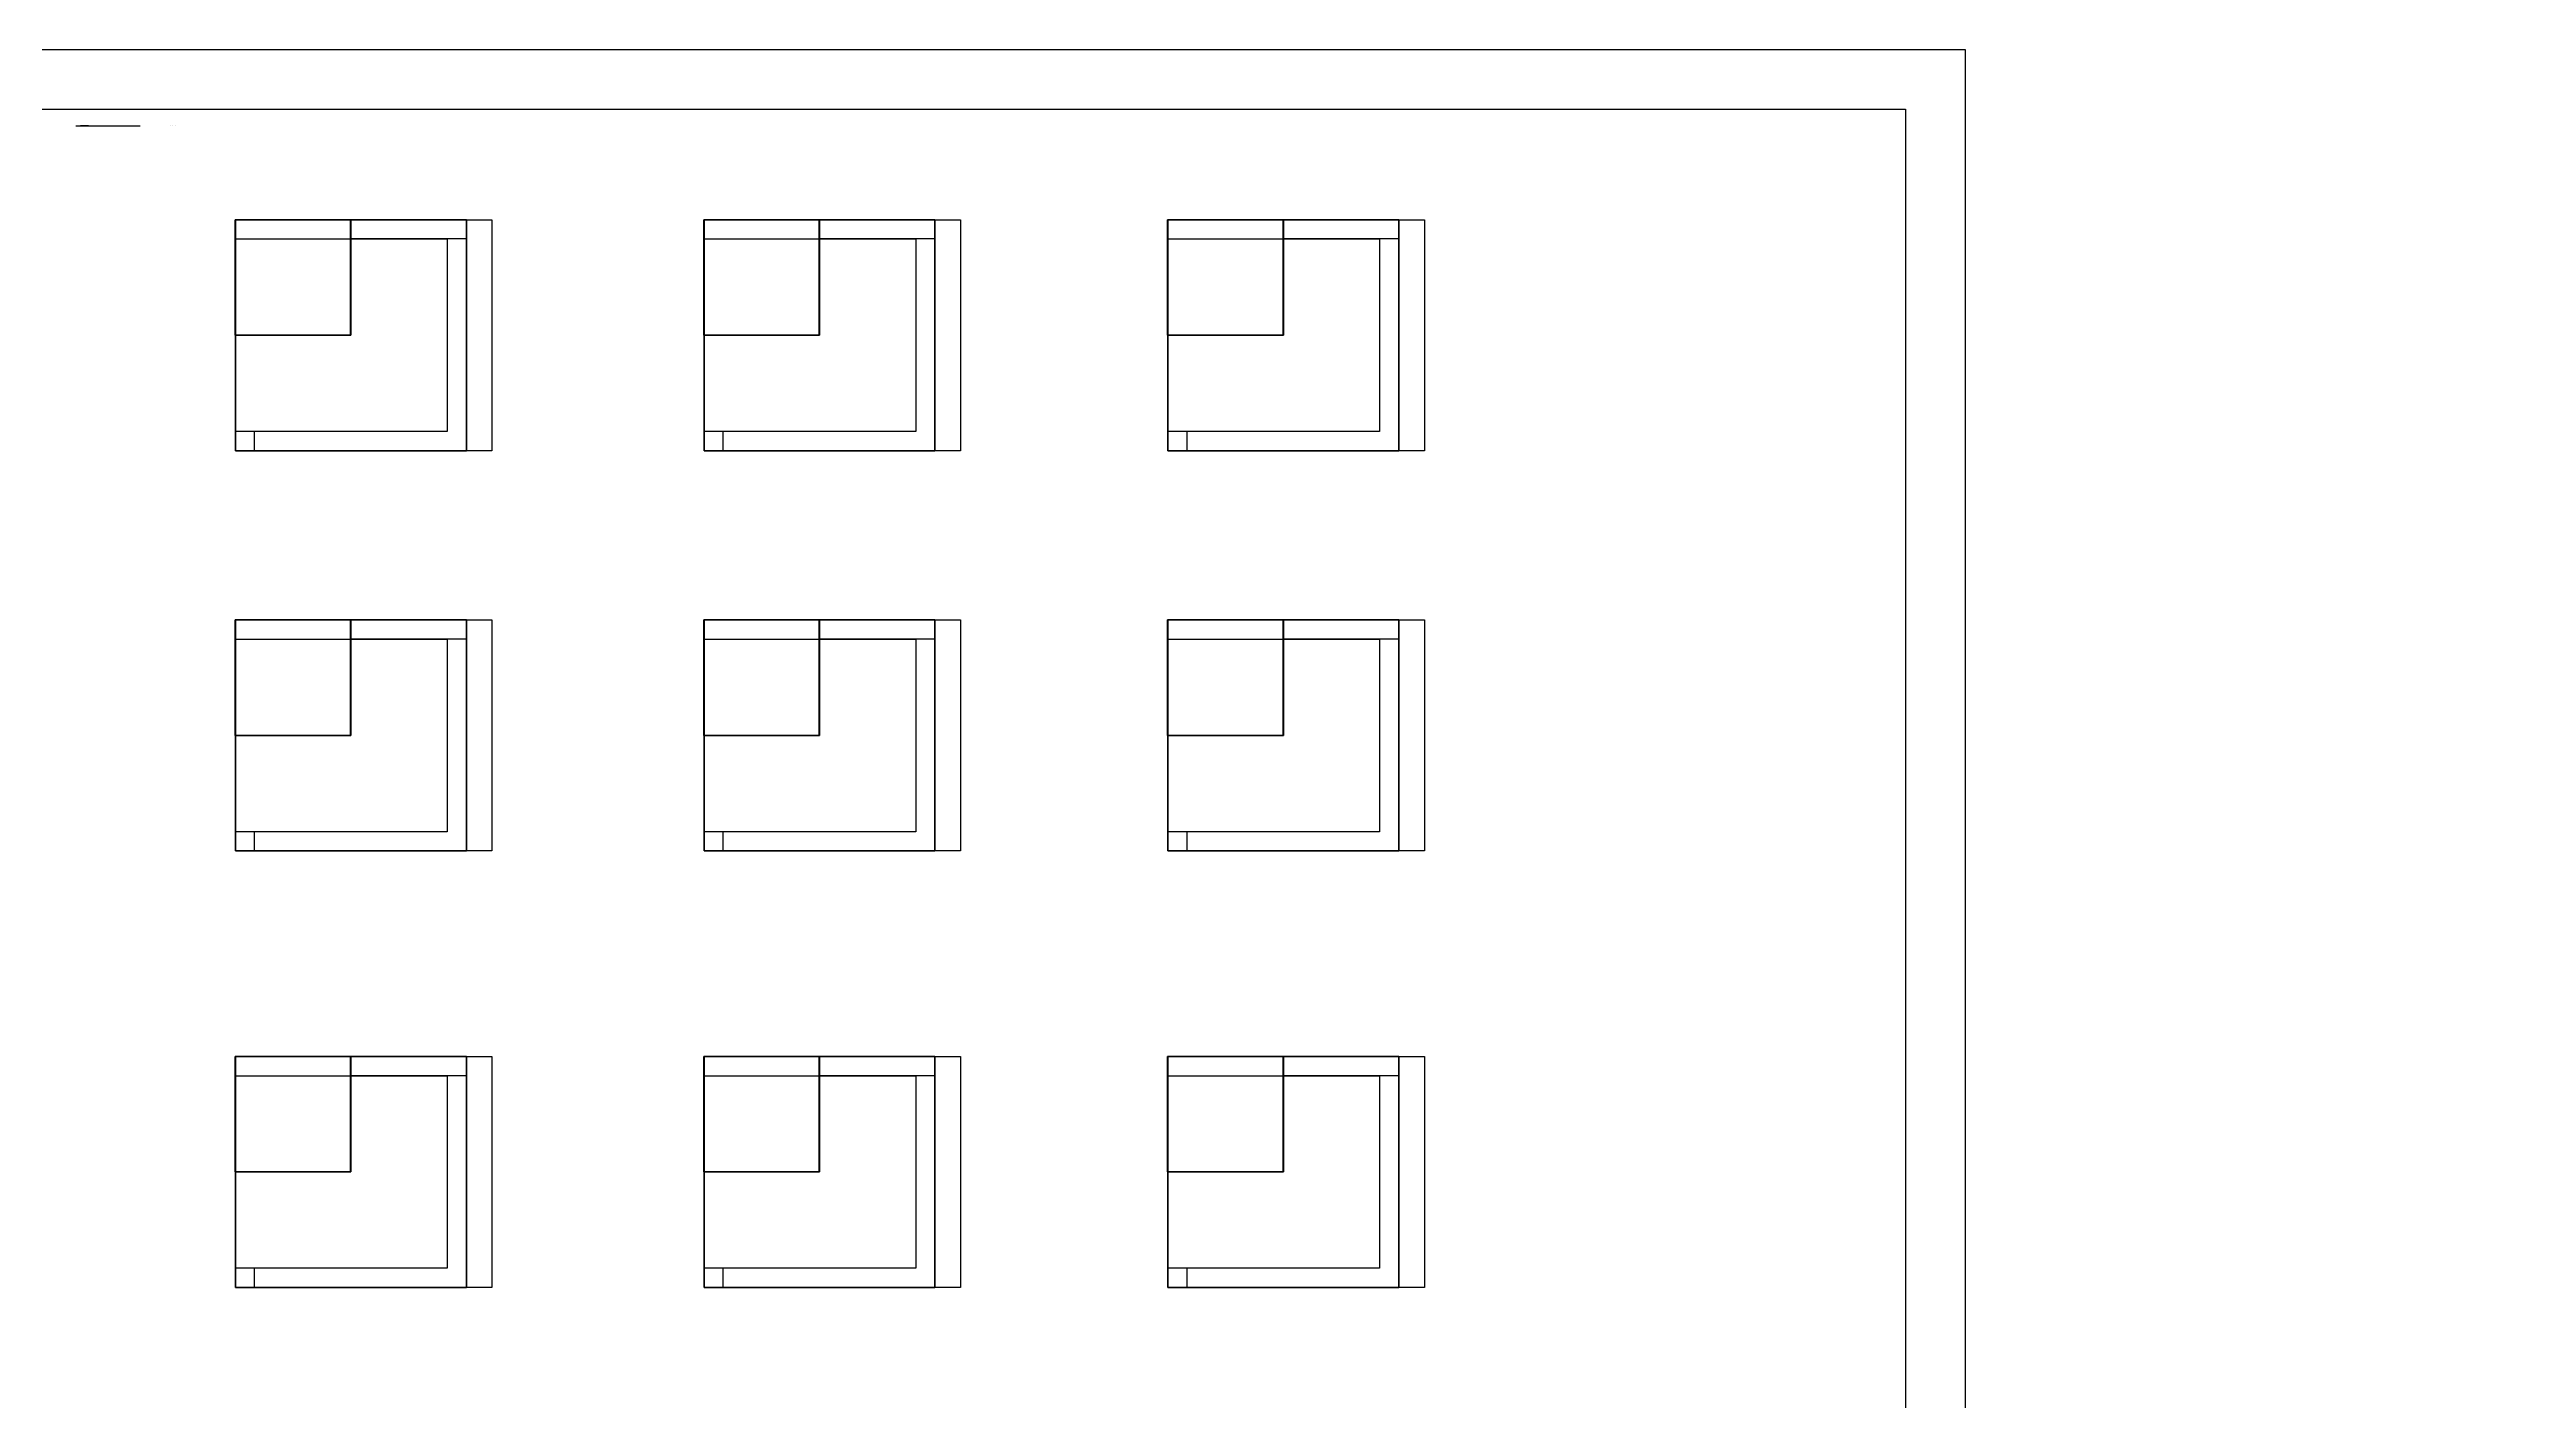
# Model space of a CAD drawing. Header units: inches. Extents: x 54 to 8297, y -4404 to 133.
# Drawn here: x 4136 to 8297, y -2135 to 133 of the extents above; entities that cross this region are included whole.
import ezdxf

# ---------------------------------------------------------------- set-up
doc = ezdxf.new("R2010")
doc.units = ezdxf.units.IN
doc.header["$MEASUREMENT"] = 0
doc.styles.get("Standard").update_dxf_attribs({"font": 'arial.ttf'})

msp = doc.modelspace()

# ---------------------------------------------------------------- linework, layer by layer
at = {"color": 18, "true_color": 0x000000, "extrusion": (0, -1, 0)}
for p, q in [((4180.4, 5.3, 1599.3), (4185.6, 5.3, 1584)), ((4185.6, 5.3, 1584), (4190.7, 5.3, 1599.7)), ((4195.1, 5.3, 1894.9), (4188.7, 5.3, 1882.3)), ((4189.4, 5.3, 1894.9), (4195.4, 5.3, 1882.7)), ((4194.6, 5.3, 1599.3), (4194.6, 5.3, 1583.8)), ((4197.1, 5.3, 1738.6), (4195.9, 5.3, 1739.1)), ((4195.9, 5.3, 1739.1), (4225, 5.3, 1808.9)), ((4197.1, 5.3, 1738.6), (4196.6, 5.3, 1737.9)), ((4196.6, 5.3, 1737.9), (4287.4, 5.3, 1653.1)), ((4197.1, 5.3, 1738.6), (4225.8, 5.3, 1808.5)), ((4197.1, 5.3, 1738.6), (4288.7, 5.3, 1654.8)), ((4197.7, 5.3, 1894.9), (4197.7, 5.3, 1883.1)), ((4200.3, 5.3, 1894.9), (4200.3, 5.3, 1883.5)), ((4225, 5.3, 1808.9), (4225.5, 5.3, 1808.6)), ((4225.5, 5.3, 1808.6), (4225.8, 5.3, 1808.5)), ((4287.4, 5.3, 1653.1), (4288.7, 5.3, 1654.8)), ((4339.5, 5.3, 1745.4), (4339.5, 5.3, 1730.9)), ((4342.8, 5.3, 1744.8), (4342.8, 5.3, 1730.9)), ((4347.5, 5.3, 1745.4), (4347.5, 5.3, 1731.3))]:
    msp.add_line(p, q, dxfattribs=at)
for p, q in [((4642.2, -152.3, 506.5), (4448.3, -152.3, 506.5)), ((4448.3, -152.3, 506.5), (4448.6, -152.3, 474.2)), ((4448.3, -152.3, 506.5), (4448.3, -346.3, 506.5)), ((4448.3, -152.3, 474.2), (4480.6, -152.3, 474.2)), ((4836.5, -152.3), (4448.6, -152.3)), ((4448.6, -152.3), (4448.6, -152.3, 344.8)), ((4448.6, -152.3, 344.8), (4836.5, -152.3, 344.8)), ((4448.6, -540.3, 344.8), (4448.6, -152.3, 344.8)), ((4448.6, -152.3, 344.8), (4448.6, -540.3, 344.8)), ((4448.6, -540.3, 312.5), (4448.6, -152.3, 312.5)), ((4448.6, -152.3, 312.5), (4448.6, -152.3, 344.8)), ((4448.6, -152.3, 312.5), (4836.5, -152.3, 312.5)), ((4448.6, -152.3), (4448.6, -184.7)), ((4448.6, -152.3, 474.2), (4836.5, -152.3, 474.2)), ((4448.6, -152.3, 474.2), (4448.6, -346.3, 474.2)), ((4480.6, -152.3, 474.2), (4480.6, -152.3, 344.8)), ((4642.2, -152.3, 506.5), (4642.2, -346.3, 506.5)), ((4642.2, -152.3, 506.5), (4642.2, -152.3, 474.2)), ((4642.2, -152.3, 506.5), (4836.5, -152.3, 506.5)), ((4642.5, -346.3, 474.2), (4642.5, -152.3, 474.2)), ((4836.5, -152.3, 344.8), (4836.5, -152.3, 646.6)), ((4836.5, -152.3), (4836.5, -540.3)), ((4836.5, -152.3, 646.6), (4879.6, -152.3, 646.6)), ((4836.5, -152.3, 312.5), (4836.5, -152.3, 344.8)), ((4836.5, -152.3, 312.5), (4879.6, -152.3, 312.5)), ((4836.5, -152.3, 646.6), (4836.5, -540.3, 646.6)), ((4836.5, -152.3, 506.5), (4836.5, -184.7, 506.5)), ((4836.5, -184.7, 474.2), (4836.5, -152.3, 474.2)), ((4879.6, -152.3, 646.6), (4879.6, -540.3, 646.6)), ((4879.6, -152.3, 312.5), (4879.6, -152.3, 646.6)), ((5429.3, -152.3, 506.5), (5235.4, -152.3, 506.5)), ((5235.4, -152.3, 506.5), (5235.7, -152.3, 474.2)), ((5235.4, -152.3, 506.5), (5235.4, -346.3, 506.5)), ((5235.4, -152.3, 474.2), (5267.7, -152.3, 474.2)), ((5623.6, -152.3), (5235.7, -152.3)), ((5235.7, -152.3), (5235.7, -152.3, 344.8)), ((5235.7, -152.3, 344.8), (5623.6, -152.3, 344.8)), ((5235.7, -540.3, 344.8), (5235.7, -152.3, 344.8)), ((5235.7, -152.3, 344.8), (5235.7, -540.3, 344.8)), ((5235.7, -540.3, 312.5), (5235.7, -152.3, 312.5)), ((5235.7, -152.3, 312.5), (5235.7, -152.3, 344.8)), ((5235.7, -152.3, 312.5), (5623.6, -152.3, 312.5)), ((5235.7, -152.3), (5235.7, -184.7)), ((5235.7, -152.3, 474.2), (5623.6, -152.3, 474.2)), ((5235.7, -152.3, 474.2), (5235.7, -346.3, 474.2)), ((5267.7, -152.3, 474.2), (5267.7, -152.3, 344.8)), ((5429.3, -152.3, 506.5), (5429.3, -346.3, 506.5)), ((5429.3, -152.3, 506.5), (5429.3, -152.3, 474.2)), ((5429.3, -152.3, 506.5), (5623.6, -152.3, 506.5)), ((5429.6, -346.3, 474.2), (5429.6, -152.3, 474.2)), ((5623.6, -152.3, 344.8), (5623.6, -152.3, 646.6)), ((5623.6, -152.3), (5623.6, -540.3)), ((5623.6, -152.3, 646.6), (5666.7, -152.3, 646.6)), ((5623.6, -152.3, 312.5), (5623.6, -152.3, 344.8)), ((5623.6, -152.3, 312.5), (5666.7, -152.3, 312.5)), ((5623.6, -152.3, 646.6), (5623.6, -540.3, 646.6)), ((5623.6, -152.3, 506.5), (5623.6, -184.7, 506.5)), ((5623.6, -184.7, 474.2), (5623.6, -152.3, 474.2)), ((5666.7, -152.3, 646.6), (5666.7, -540.3, 646.6)), ((5666.7, -152.3, 312.5), (5666.7, -152.3, 646.6)), ((6208.4, -152.3, 506.5), (6014.4, -152.3, 506.5)), ((6014.4, -152.3, 506.5), (6014.7, -152.3, 474.2)), ((6014.4, -152.3, 506.5), (6014.4, -346.3, 506.5)), ((6014.4, -152.3, 474.2), (6046.7, -152.3, 474.2)), ((6402.6, -152.3), (6014.7, -152.3)), ((6014.7, -152.3), (6014.7, -152.3, 344.8)), ((6014.7, -152.3, 344.8), (6402.6, -152.3, 344.8)), ((6014.7, -540.3, 344.8), (6014.7, -152.3, 344.8)), ((6014.7, -152.3, 344.8), (6014.7, -540.3, 344.8)), ((6014.7, -540.3, 312.5), (6014.7, -152.3, 312.5)), ((6014.7, -152.3, 312.5), (6014.7, -152.3, 344.8)), ((6014.7, -152.3, 312.5), (6402.6, -152.3, 312.5)), ((6014.7, -152.3), (6014.7, -184.7)), ((6014.7, -152.3, 474.2), (6402.6, -152.3, 474.2)), ((6014.7, -152.3, 474.2), (6014.7, -346.3, 474.2)), ((6046.7, -152.3, 474.2), (6046.7, -152.3, 344.8)), ((6208.4, -152.3, 506.5), (6208.4, -346.3, 506.5)), ((6208.4, -152.3, 506.5), (6208.4, -152.3, 474.2)), ((6208.4, -152.3, 506.5), (6402.6, -152.3, 506.5)), ((6208.7, -346.3, 474.2), (6208.7, -152.3, 474.2)), ((6402.6, -152.3, 344.8), (6402.6, -152.3, 646.6)), ((6402.6, -152.3), (6402.6, -540.3)), ((6402.6, -152.3, 646.6), (6445.8, -152.3, 646.6)), ((6402.6, -152.3, 312.5), (6402.6, -152.3, 344.8)), ((6402.6, -152.3, 312.5), (6445.8, -152.3, 312.5)), ((6402.6, -152.3, 646.6), (6402.6, -540.3, 646.6)), ((6402.6, -152.3, 506.5), (6402.6, -184.7, 506.5)), ((6402.6, -184.7, 474.2), (6402.6, -152.3, 474.2)), ((6445.8, -152.3, 646.6), (6445.8, -540.3, 646.6)), ((6445.8, -152.3, 312.5), (6445.8, -152.3, 646.6)), ((4448.6, -184.7), (4804.2, -184.7)), ((4448.6, -184.7), (4448.6, -184.7, 312.5)), ((4836.5, -184.7, 506.5), (4642.2, -184.7, 506.5)), ((4642.2, -184.7, 506.5), (4642.5, -184.7, 474.2)), ((4804.2, -184.7), (4804.2, -507.9)), ((5235.7, -184.7), (5591.3, -184.7)), ((5235.7, -184.7), (5235.7, -184.7, 312.5)), ((5623.6, -184.7, 506.5), (5429.3, -184.7, 506.5)), ((5429.3, -184.7, 506.5), (5429.6, -184.7, 474.2)), ((5591.3, -184.7), (5591.3, -507.9)), ((6014.7, -184.7), (6370.3, -184.7)), ((6014.7, -184.7), (6014.7, -184.7, 312.5)), ((6402.6, -184.7, 506.5), (6208.4, -184.7, 506.5)), ((6208.4, -184.7, 506.5), (6208.7, -184.7, 474.2)), ((6370.3, -184.7), (6370.3, -507.9)), ((4642.2, -346.3, 506.5), (4448.3, -346.3, 506.5)), ((4448.3, -346.3, 506.5), (4448.6, -346.3, 474.2)), ((4448.6, -346.3, 474.2), (4642.5, -346.3, 474.2)), ((5429.3, -346.3, 506.5), (5235.4, -346.3, 506.5)), ((5235.4, -346.3, 506.5), (5235.7, -346.3, 474.2)), ((5235.7, -346.3, 474.2), (5429.6, -346.3, 474.2)), ((6208.4, -346.3, 506.5), (6014.4, -346.3, 506.5)), ((6014.4, -346.3, 506.5), (6014.7, -346.3, 474.2)), ((6014.7, -346.3, 474.2), (6208.7, -346.3, 474.2)), ((4804.2, -507.9), (4448.6, -507.9)), ((4448.6, -507.9), (4448.6, -540.3)), ((4448.6, -507.9), (4448.6, -507.9, 312.5)), ((4836.5, -540.3), (4448.6, -540.3)), ((4448.6, -540.3, 344.8), (4836.5, -540.3, 344.8)), ((4448.6, -540.3, 344.8), (4448.6, -540.3, 312.5)), ((4836.5, -540.3, 344.8), (4836.5, -540.3, 646.6)), ((4879.6, -540.3, 646.6), (4836.5, -540.3, 646.6)), ((5591.3, -507.9), (5235.7, -507.9)), ((5235.7, -507.9), (5235.7, -540.3)), ((5235.7, -507.9), (5235.7, -507.9, 312.5)), ((5623.6, -540.3), (5235.7, -540.3)), ((5235.7, -540.3, 344.8), (5623.6, -540.3, 344.8)), ((5235.7, -540.3, 344.8), (5235.7, -540.3, 312.5)), ((5623.6, -540.3, 344.8), (5623.6, -540.3, 646.6)), ((5666.7, -540.3, 646.6), (5623.6, -540.3, 646.6)), ((6370.3, -507.9), (6014.7, -507.9)), ((6014.7, -507.9), (6014.7, -540.3)), ((6014.7, -507.9), (6014.7, -507.9, 312.5)), ((6402.6, -540.3), (6014.7, -540.3)), ((6014.7, -540.3, 344.8), (6402.6, -540.3, 344.8)), ((6014.7, -540.3, 344.8), (6014.7, -540.3, 312.5)), ((6402.6, -540.3, 344.8), (6402.6, -540.3, 646.6)), ((6445.8, -540.3, 646.6), (6402.6, -540.3, 646.6)), ((4642.2, -824.5, 506.5), (4448.3, -824.5, 506.5)), ((4448.3, -824.5, 506.5), (4448.6, -824.5, 474.2)), ((4448.3, -824.5, 506.5), (4448.3, -1018.4, 506.5)), ((4448.3, -824.5, 474.2), (4480.6, -824.5, 474.2)), ((4836.5, -824.5), (4448.6, -824.5)), ((4448.6, -824.5), (4448.6, -824.5, 344.8)), ((4448.6, -824.5, 344.8), (4836.5, -824.5, 344.8)), ((4448.6, -1212.4, 344.8), (4448.6, -824.5, 344.8)), ((4448.6, -824.5, 344.8), (4448.6, -1212.4, 344.8)), ((4448.6, -1212.4, 312.5), (4448.6, -824.5, 312.5)), ((4448.6, -824.5, 312.5), (4448.6, -824.5, 344.8)), ((4448.6, -824.5, 312.5), (4836.5, -824.5, 312.5)), ((4448.6, -824.5), (4448.6, -856.8)), ((4448.6, -824.5, 474.2), (4836.5, -824.5, 474.2)), ((4448.6, -824.5, 474.2), (4448.6, -1018.4, 474.2)), ((4480.6, -824.5, 474.2), (4480.6, -824.5, 344.8)), ((4642.2, -824.5, 506.5), (4642.2, -1018.4, 506.5)), ((4642.2, -824.5, 506.5), (4642.2, -824.5, 474.2)), ((4642.2, -824.5, 506.5), (4836.5, -824.5, 506.5)), ((4642.5, -1018.4, 474.2), (4642.5, -824.5, 474.2)), ((4836.5, -824.5, 344.8), (4836.5, -824.5, 646.6)), ((4836.5, -824.5), (4836.5, -1212.4)), ((4836.5, -824.5, 646.6), (4879.6, -824.5, 646.6)), ((4836.5, -824.5, 312.5), (4836.5, -824.5, 344.8)), ((4836.5, -824.5, 312.5), (4879.6, -824.5, 312.5)), ((4836.5, -824.5, 646.6), (4836.5, -1212.4, 646.6)), ((4836.5, -824.5, 506.5), (4836.5, -856.8, 506.5)), ((4836.5, -856.8, 474.2), (4836.5, -824.5, 474.2)), ((4879.6, -824.5, 646.6), (4879.6, -1212.4, 646.6)), ((4879.6, -824.5, 312.5), (4879.6, -824.5, 646.6)), ((5429.3, -824.5, 506.5), (5235.4, -824.5, 506.5)), ((5235.4, -824.5, 506.5), (5235.7, -824.5, 474.2)), ((5235.4, -824.5, 506.5), (5235.4, -1018.4, 506.5)), ((5235.4, -824.5, 474.2), (5267.7, -824.5, 474.2)), ((5623.6, -824.5), (5235.7, -824.5)), ((5235.7, -824.5), (5235.7, -824.5, 344.8)), ((5235.7, -824.5, 344.8), (5623.6, -824.5, 344.8)), ((5235.7, -1212.4, 344.8), (5235.7, -824.5, 344.8)), ((5235.7, -824.5, 344.8), (5235.7, -1212.4, 344.8)), ((5235.7, -1212.4, 312.5), (5235.7, -824.5, 312.5)), ((5235.7, -824.5, 312.5), (5235.7, -824.5, 344.8)), ((5235.7, -824.5, 312.5), (5623.6, -824.5, 312.5)), ((5235.7, -824.5), (5235.7, -856.8)), ((5235.7, -824.5, 474.2), (5623.6, -824.5, 474.2)), ((5235.7, -824.5, 474.2), (5235.7, -1018.4, 474.2)), ((5267.7, -824.5, 474.2), (5267.7, -824.5, 344.8)), ((5429.3, -824.5, 506.5), (5429.3, -1018.4, 506.5)), ((5429.3, -824.5, 506.5), (5429.3, -824.5, 474.2)), ((5429.3, -824.5, 506.5), (5623.6, -824.5, 506.5)), ((5429.6, -1018.4, 474.2), (5429.6, -824.5, 474.2)), ((5623.6, -824.5, 344.8), (5623.6, -824.5, 646.6)), ((5623.6, -824.5), (5623.6, -1212.4)), ((5623.6, -824.5, 646.6), (5666.7, -824.5, 646.6)), ((5623.6, -824.5, 312.5), (5623.6, -824.5, 344.8)), ((5623.6, -824.5, 312.5), (5666.7, -824.5, 312.5)), ((5623.6, -824.5, 646.6), (5623.6, -1212.4, 646.6)), ((5623.6, -824.5, 506.5), (5623.6, -856.8, 506.5)), ((5623.6, -856.8, 474.2), (5623.6, -824.5, 474.2)), ((5666.7, -824.5, 646.6), (5666.7, -1212.4, 646.6)), ((5666.7, -824.5, 312.5), (5666.7, -824.5, 646.6)), ((6208.4, -824.5, 506.5), (6014.4, -824.5, 506.5)), ((6014.4, -824.5, 506.5), (6014.7, -824.5, 474.2)), ((6014.4, -824.5, 506.5), (6014.4, -1018.4, 506.5)), ((6014.4, -824.5, 474.2), (6046.7, -824.5, 474.2)), ((6402.6, -824.5), (6014.7, -824.5)), ((6014.7, -824.5), (6014.7, -824.5, 344.8)), ((6014.7, -824.5, 344.8), (6402.6, -824.5, 344.8)), ((6014.7, -1212.4, 344.8), (6014.7, -824.5, 344.8)), ((6014.7, -824.5, 344.8), (6014.7, -1212.4, 344.8)), ((6014.7, -1212.4, 312.5), (6014.7, -824.5, 312.5)), ((6014.7, -824.5, 312.5), (6014.7, -824.5, 344.8)), ((6014.7, -824.5, 312.5), (6402.6, -824.5, 312.5)), ((6014.7, -824.5), (6014.7, -856.8)), ((6014.7, -824.5, 474.2), (6402.6, -824.5, 474.2)), ((6014.7, -824.5, 474.2), (6014.7, -1018.4, 474.2)), ((6046.7, -824.5, 474.2), (6046.7, -824.5, 344.8)), ((6208.4, -824.5, 506.5), (6208.4, -1018.4, 506.5)), ((6208.4, -824.5, 506.5), (6208.4, -824.5, 474.2)), ((6208.4, -824.5, 506.5), (6402.6, -824.5, 506.5)), ((6208.7, -1018.4, 474.2), (6208.7, -824.5, 474.2)), ((6402.6, -824.5, 344.8), (6402.6, -824.5, 646.6)), ((6402.6, -824.5), (6402.6, -1212.4)), ((6402.6, -824.5, 646.6), (6445.8, -824.5, 646.6)), ((6402.6, -824.5, 312.5), (6402.6, -824.5, 344.8)), ((6402.6, -824.5, 312.5), (6445.8, -824.5, 312.5)), ((6402.6, -824.5, 646.6), (6402.6, -1212.4, 646.6)), ((6402.6, -824.5, 506.5), (6402.6, -856.8, 506.5)), ((6402.6, -856.8, 474.2), (6402.6, -824.5, 474.2)), ((6445.8, -824.5, 646.6), (6445.8, -1212.4, 646.6)), ((6445.8, -824.5, 312.5), (6445.8, -824.5, 646.6)), ((4448.6, -856.8), (4804.2, -856.8)), ((4448.6, -856.8), (4448.6, -856.8, 312.5)), ((4836.5, -856.8, 506.5), (4642.2, -856.8, 506.5)), ((4642.2, -856.8, 506.5), (4642.5, -856.8, 474.2)), ((4804.2, -856.8), (4804.2, -1180.1)), ((5235.7, -856.8), (5591.3, -856.8)), ((5235.7, -856.8), (5235.7, -856.8, 312.5)), ((5623.6, -856.8, 506.5), (5429.3, -856.8, 506.5)), ((5429.3, -856.8, 506.5), (5429.6, -856.8, 474.2)), ((5591.3, -856.8), (5591.3, -1180.1)), ((6014.7, -856.8), (6370.3, -856.8)), ((6014.7, -856.8), (6014.7, -856.8, 312.5)), ((6402.6, -856.8, 506.5), (6208.4, -856.8, 506.5)), ((6208.4, -856.8, 506.5), (6208.7, -856.8, 474.2)), ((6370.3, -856.8), (6370.3, -1180.1)), ((4642.2, -1018.4, 506.5), (4448.3, -1018.4, 506.5)), ((4448.3, -1018.4, 506.5), (4448.6, -1018.4, 474.2)), ((4448.6, -1018.4, 474.2), (4642.5, -1018.4, 474.2)), ((5429.3, -1018.4, 506.5), (5235.4, -1018.4, 506.5)), ((5235.4, -1018.4, 506.5), (5235.7, -1018.4, 474.2)), ((5235.7, -1018.4, 474.2), (5429.6, -1018.4, 474.2)), ((6208.4, -1018.4, 506.5), (6014.4, -1018.4, 506.5)), ((6014.4, -1018.4, 506.5), (6014.7, -1018.4, 474.2)), ((6014.7, -1018.4, 474.2), (6208.7, -1018.4, 474.2)), ((4804.2, -1180.1), (4448.6, -1180.1)), ((4448.6, -1180.1), (4448.6, -1212.4)), ((4448.6, -1180.1), (4448.6, -1180.1, 312.5)), ((5591.3, -1180.1), (5235.7, -1180.1)), ((5235.7, -1180.1), (5235.7, -1212.4)), ((5235.7, -1180.1), (5235.7, -1180.1, 312.5)), ((6370.3, -1180.1), (6014.7, -1180.1)), ((6014.7, -1180.1), (6014.7, -1212.4)), ((6014.7, -1180.1), (6014.7, -1180.1, 312.5)), ((4836.5, -1212.4), (4448.6, -1212.4)), ((4448.6, -1212.4, 344.8), (4836.5, -1212.4, 344.8)), ((4448.6, -1212.4, 344.8), (4448.6, -1212.4, 312.5)), ((4836.5, -1212.4, 344.8), (4836.5, -1212.4, 646.6)), ((4879.6, -1212.4, 646.6), (4836.5, -1212.4, 646.6)), ((5623.6, -1212.4), (5235.7, -1212.4)), ((5235.7, -1212.4, 344.8), (5623.6, -1212.4, 344.8)), ((5235.7, -1212.4, 344.8), (5235.7, -1212.4, 312.5)), ((5623.6, -1212.4, 344.8), (5623.6, -1212.4, 646.6)), ((5666.7, -1212.4, 646.6), (5623.6, -1212.4, 646.6)), ((6402.6, -1212.4), (6014.7, -1212.4)), ((6014.7, -1212.4, 344.8), (6402.6, -1212.4, 344.8)), ((6014.7, -1212.4, 344.8), (6014.7, -1212.4, 312.5)), ((6402.6, -1212.4, 344.8), (6402.6, -1212.4, 646.6)), ((6445.8, -1212.4, 646.6), (6402.6, -1212.4, 646.6)), ((4642.2, -1557.5, 506.5), (4448.3, -1557.5, 506.5)), ((4448.3, -1557.5, 506.5), (4448.6, -1557.5, 474.2)), ((4448.3, -1557.5, 506.5), (4448.3, -1751.5, 506.5)), ((4448.3, -1557.5, 474.2), (4480.6, -1557.5, 474.2)), ((4836.5, -1557.5), (4448.6, -1557.5)), ((4448.6, -1557.5), (4448.6, -1557.5, 344.8)), ((4448.6, -1557.5, 344.8), (4836.5, -1557.5, 344.8)), ((4448.6, -1945.5, 344.8), (4448.6, -1557.5, 344.8)), ((4448.6, -1557.5, 344.8), (4448.6, -1945.5, 344.8)), ((4448.6, -1945.5, 312.5), (4448.6, -1557.5, 312.5)), ((4448.6, -1557.5, 312.5), (4448.6, -1557.5, 344.8)), ((4448.6, -1557.5, 312.5), (4836.5, -1557.5, 312.5)), ((4448.6, -1557.5), (4448.6, -1589.9)), ((4448.6, -1557.5, 474.2), (4836.5, -1557.5, 474.2)), ((4448.6, -1557.5, 474.2), (4448.6, -1751.5, 474.2)), ((4480.6, -1557.5, 474.2), (4480.6, -1557.5, 344.8)), ((4642.2, -1557.5, 506.5), (4642.2, -1751.5, 506.5)), ((4642.2, -1557.5, 506.5), (4642.2, -1557.5, 474.2)), ((4642.2, -1557.5, 506.5), (4836.5, -1557.5, 506.5)), ((4642.5, -1751.5, 474.2), (4642.5, -1557.5, 474.2)), ((4836.5, -1557.5, 344.8), (4836.5, -1557.5, 646.6)), ((4836.5, -1557.5), (4836.5, -1945.5)), ((4836.5, -1557.5, 646.6), (4879.6, -1557.5, 646.6)), ((4836.5, -1557.5, 312.5), (4836.5, -1557.5, 344.8)), ((4836.5, -1557.5, 312.5), (4879.6, -1557.5, 312.5)), ((4836.5, -1557.5, 646.6), (4836.5, -1945.5, 646.6)), ((4836.5, -1557.5, 506.5), (4836.5, -1589.9, 506.5)), ((4836.5, -1589.9, 474.2), (4836.5, -1557.5, 474.2)), ((4879.6, -1557.5, 646.6), (4879.6, -1945.5, 646.6)), ((4879.6, -1557.5, 312.5), (4879.6, -1557.5, 646.6)), ((5429.3, -1557.5, 506.5), (5235.4, -1557.5, 506.5)), ((5235.4, -1557.5, 506.5), (5235.7, -1557.5, 474.2)), ((5235.4, -1557.5, 506.5), (5235.4, -1751.5, 506.5)), ((5235.4, -1557.5, 474.2), (5267.7, -1557.5, 474.2)), ((5623.6, -1557.5), (5235.7, -1557.5)), ((5235.7, -1557.5), (5235.7, -1557.5, 344.8)), ((5235.7, -1557.5, 344.8), (5623.6, -1557.5, 344.8)), ((5235.7, -1945.5, 344.8), (5235.7, -1557.5, 344.8)), ((5235.7, -1557.5, 344.8), (5235.7, -1945.5, 344.8)), ((5235.7, -1945.5, 312.5), (5235.7, -1557.5, 312.5)), ((5235.7, -1557.5, 312.5), (5235.7, -1557.5, 344.8)), ((5235.7, -1557.5, 312.5), (5623.6, -1557.5, 312.5)), ((5235.7, -1557.5), (5235.7, -1589.9)), ((5235.7, -1557.5, 474.2), (5623.6, -1557.5, 474.2)), ((5235.7, -1557.5, 474.2), (5235.7, -1751.5, 474.2)), ((5267.7, -1557.5, 474.2), (5267.7, -1557.5, 344.8)), ((5429.3, -1557.5, 506.5), (5429.3, -1751.5, 506.5)), ((5429.3, -1557.5, 506.5), (5429.3, -1557.5, 474.2)), ((5429.3, -1557.5, 506.5), (5623.6, -1557.5, 506.5)), ((5429.6, -1751.5, 474.2), (5429.6, -1557.5, 474.2)), ((5623.6, -1557.5, 344.8), (5623.6, -1557.5, 646.6)), ((5623.6, -1557.5), (5623.6, -1945.5)), ((5623.6, -1557.5, 646.6), (5666.7, -1557.5, 646.6)), ((5623.6, -1557.5, 312.5), (5623.6, -1557.5, 344.8)), ((5623.6, -1557.5, 312.5), (5666.7, -1557.5, 312.5)), ((5623.6, -1557.5, 646.6), (5623.6, -1945.5, 646.6)), ((5623.6, -1557.5, 506.5), (5623.6, -1589.9, 506.5)), ((5623.6, -1589.9, 474.2), (5623.6, -1557.5, 474.2)), ((5666.7, -1557.5, 646.6), (5666.7, -1945.5, 646.6)), ((5666.7, -1557.5, 312.5), (5666.7, -1557.5, 646.6)), ((6208.4, -1557.5, 506.5), (6014.4, -1557.5, 506.5)), ((6014.4, -1557.5, 506.5), (6014.7, -1557.5, 474.2)), ((6014.4, -1557.5, 506.5), (6014.4, -1751.5, 506.5)), ((6014.4, -1557.5, 474.2), (6046.7, -1557.5, 474.2)), ((6402.6, -1557.5), (6014.7, -1557.5)), ((6014.7, -1557.5), (6014.7, -1557.5, 344.8)), ((6014.7, -1557.5, 344.8), (6402.6, -1557.5, 344.8)), ((6014.7, -1945.5, 344.8), (6014.7, -1557.5, 344.8)), ((6014.7, -1557.5, 344.8), (6014.7, -1945.5, 344.8)), ((6014.7, -1945.5, 312.5), (6014.7, -1557.5, 312.5)), ((6014.7, -1557.5, 312.5), (6014.7, -1557.5, 344.8)), ((6014.7, -1557.5, 312.5), (6402.6, -1557.5, 312.5)), ((6014.7, -1557.5), (6014.7, -1589.9)), ((6014.7, -1557.5, 474.2), (6402.6, -1557.5, 474.2)), ((6014.7, -1557.5, 474.2), (6014.7, -1751.5, 474.2)), ((6046.7, -1557.5, 474.2), (6046.7, -1557.5, 344.8)), ((6208.4, -1557.5, 506.5), (6208.4, -1751.5, 506.5)), ((6208.4, -1557.5, 506.5), (6208.4, -1557.5, 474.2)), ((6208.4, -1557.5, 506.5), (6402.6, -1557.5, 506.5)), ((6208.7, -1751.5, 474.2), (6208.7, -1557.5, 474.2)), ((6402.6, -1557.5, 344.8), (6402.6, -1557.5, 646.6)), ((6402.6, -1557.5), (6402.6, -1945.5)), ((6402.6, -1557.5, 646.6), (6445.8, -1557.5, 646.6)), ((6402.6, -1557.5, 312.5), (6402.6, -1557.5, 344.8)), ((6402.6, -1557.5, 312.5), (6445.8, -1557.5, 312.5)), ((6402.6, -1557.5, 646.6), (6402.6, -1945.5, 646.6)), ((6402.6, -1557.5, 506.5), (6402.6, -1589.9, 506.5)), ((6402.6, -1589.9, 474.2), (6402.6, -1557.5, 474.2)), ((6445.8, -1557.5, 646.6), (6445.8, -1945.5, 646.6)), ((6445.8, -1557.5, 312.5), (6445.8, -1557.5, 646.6)), ((4448.6, -1589.9), (4804.2, -1589.9)), ((4448.6, -1589.9), (4448.6, -1589.9, 312.5)), ((4836.5, -1589.9, 506.5), (4642.2, -1589.9, 506.5)), ((4642.2, -1589.9, 506.5), (4642.5, -1589.9, 474.2)), ((4804.2, -1589.9), (4804.2, -1913.2)), ((5235.7, -1589.9), (5591.3, -1589.9)), ((5235.7, -1589.9), (5235.7, -1589.9, 312.5)), ((5623.6, -1589.9, 506.5), (5429.3, -1589.9, 506.5)), ((5429.3, -1589.9, 506.5), (5429.6, -1589.9, 474.2)), ((5591.3, -1589.9), (5591.3, -1913.2)), ((6014.7, -1589.9), (6370.3, -1589.9)), ((6014.7, -1589.9), (6014.7, -1589.9, 312.5)), ((6402.6, -1589.9, 506.5), (6208.4, -1589.9, 506.5)), ((6208.4, -1589.9, 506.5), (6208.7, -1589.9, 474.2)), ((6370.3, -1589.9), (6370.3, -1913.2)), ((4642.2, -1751.5, 506.5), (4448.3, -1751.5, 506.5)), ((4448.3, -1751.5, 506.5), (4448.6, -1751.5, 474.2)), ((4448.6, -1751.5, 474.2), (4642.5, -1751.5, 474.2)), ((5429.3, -1751.5, 506.5), (5235.4, -1751.5, 506.5)), ((5235.4, -1751.5, 506.5), (5235.7, -1751.5, 474.2)), ((5235.7, -1751.5, 474.2), (5429.6, -1751.5, 474.2)), ((6208.4, -1751.5, 506.5), (6014.4, -1751.5, 506.5)), ((6014.4, -1751.5, 506.5), (6014.7, -1751.5, 474.2)), ((6014.7, -1751.5, 474.2), (6208.7, -1751.5, 474.2)), ((4804.2, -1913.2), (4448.6, -1913.2)), ((4448.6, -1913.2), (4448.6, -1945.5)), ((4448.6, -1913.2), (4448.6, -1913.2, 312.5)), ((5591.3, -1913.2), (5235.7, -1913.2)), ((5235.7, -1913.2), (5235.7, -1945.5)), ((5235.7, -1913.2), (5235.7, -1913.2, 312.5)), ((6370.3, -1913.2), (6014.7, -1913.2)), ((6014.7, -1913.2), (6014.7, -1945.5)), ((6014.7, -1913.2), (6014.7, -1913.2, 312.5)), ((4836.5, -1945.5), (4448.6, -1945.5)), ((4448.6, -1945.5, 344.8), (4836.5, -1945.5, 344.8)), ((4448.6, -1945.5, 344.8), (4448.6, -1945.5, 312.5)), ((4836.5, -1945.5, 344.8), (4836.5, -1945.5, 646.6)), ((4879.6, -1945.5, 646.6), (4836.5, -1945.5, 646.6)), ((5623.6, -1945.5), (5235.7, -1945.5)), ((5235.7, -1945.5, 344.8), (5623.6, -1945.5, 344.8)), ((5235.7, -1945.5, 344.8), (5235.7, -1945.5, 312.5)), ((5623.6, -1945.5, 344.8), (5623.6, -1945.5, 646.6)), ((5666.7, -1945.5, 646.6), (5623.6, -1945.5, 646.6)), ((6402.6, -1945.5), (6014.7, -1945.5)), ((6014.7, -1945.5, 344.8), (6402.6, -1945.5, 344.8)), ((6014.7, -1945.5, 344.8), (6014.7, -1945.5, 312.5)), ((6402.6, -1945.5, 344.8), (6402.6, -1945.5, 646.6)), ((6445.8, -1945.5, 646.6), (6402.6, -1945.5, 646.6))]:
    msp.add_line(p, q)
at = {"extrusion": (0, -1, 0)}
for p, q in [((4448.6, -152.3, 32.3), (4448.6, -152.3, 312.5)), ((4448.6, -152.3, 312.5), (4480.9, -152.3, 312.5)), ((4480.9, -152.3, 32.3), (4448.6, -152.3, 32.3)), ((4480.9, -152.3, 312.5), (4480.9, -152.3, 32.3)), ((5235.7, -152.3, 32.3), (5235.7, -152.3, 312.5)), ((5235.7, -152.3, 312.5), (5268, -152.3, 312.5)), ((5268, -152.3, 32.3), (5235.7, -152.3, 32.3)), ((5268, -152.3, 312.5), (5268, -152.3, 32.3)), ((6014.7, -152.3, 32.3), (6014.7, -152.3, 312.5)), ((6014.7, -152.3, 312.5), (6047, -152.3, 312.5)), ((6047, -152.3, 32.3), (6014.7, -152.3, 32.3)), ((6047, -152.3, 312.5), (6047, -152.3, 32.3)), ((4448.6, -540.3, 312.5), (4480.9, -540.3, 312.5)), ((4480.9, -540.3, 32.3), (4448.6, -540.3, 32.3)), ((4480.9, -540.3, 32.3), (4480.9, -507.9, 32.3)), ((4480.9, -507.9, 32.3), (4480.9, -507.9, 312.5)), ((4480.9, -540.3, 312.5), (4480.9, -540.3, 32.3)), ((5235.7, -540.3, 312.5), (5268, -540.3, 312.5)), ((5268, -540.3, 32.3), (5235.7, -540.3, 32.3)), ((5268, -540.3, 32.3), (5268, -507.9, 32.3)), ((5268, -507.9, 32.3), (5268, -507.9, 312.5)), ((5268, -540.3, 312.5), (5268, -540.3, 32.3)), ((6014.7, -540.3, 312.5), (6047, -540.3, 312.5)), ((6047, -540.3, 32.3), (6014.7, -540.3, 32.3)), ((6047, -540.3, 32.3), (6047, -507.9, 32.3)), ((6047, -507.9, 32.3), (6047, -507.9, 312.5)), ((6047, -540.3, 312.5), (6047, -540.3, 32.3)), ((4448.6, -824.5, 32.3), (4448.6, -824.5, 312.5)), ((4448.6, -824.5, 312.5), (4480.9, -824.5, 312.5)), ((4480.9, -824.5, 32.3), (4448.6, -824.5, 32.3)), ((4480.9, -824.5, 312.5), (4480.9, -824.5, 32.3)), ((5235.7, -824.5, 32.3), (5235.7, -824.5, 312.5)), ((5235.7, -824.5, 312.5), (5268, -824.5, 312.5)), ((5268, -824.5, 32.3), (5235.7, -824.5, 32.3)), ((5268, -824.5, 312.5), (5268, -824.5, 32.3)), ((6014.7, -824.5, 32.3), (6014.7, -824.5, 312.5)), ((6014.7, -824.5, 312.5), (6047, -824.5, 312.5)), ((6047, -824.5, 32.3), (6014.7, -824.5, 32.3)), ((6047, -824.5, 312.5), (6047, -824.5, 32.3)), ((4480.9, -1212.4, 32.3), (4480.9, -1180.1, 32.3)), ((4480.9, -1180.1, 32.3), (4480.9, -1180.1, 312.5)), ((5268, -1212.4, 32.3), (5268, -1180.1, 32.3)), ((5268, -1180.1, 32.3), (5268, -1180.1, 312.5)), ((6047, -1212.4, 32.3), (6047, -1180.1, 32.3)), ((6047, -1180.1, 32.3), (6047, -1180.1, 312.5)), ((4448.6, -1212.4, 312.5), (4480.9, -1212.4, 312.5)), ((4480.9, -1212.4, 32.3), (4448.6, -1212.4, 32.3)), ((4480.9, -1212.4, 312.5), (4480.9, -1212.4, 32.3)), ((5235.7, -1212.4, 312.5), (5268, -1212.4, 312.5)), ((5268, -1212.4, 32.3), (5235.7, -1212.4, 32.3)), ((5268, -1212.4, 312.5), (5268, -1212.4, 32.3)), ((6014.7, -1212.4, 312.5), (6047, -1212.4, 312.5)), ((6047, -1212.4, 32.3), (6014.7, -1212.4, 32.3)), ((6047, -1212.4, 312.5), (6047, -1212.4, 32.3)), ((4448.6, -1557.5, 32.3), (4448.6, -1557.5, 312.5)), ((4448.6, -1557.5, 312.5), (4480.9, -1557.5, 312.5)), ((4480.9, -1557.5, 32.3), (4448.6, -1557.5, 32.3)), ((4480.9, -1557.5, 312.5), (4480.9, -1557.5, 32.3)), ((5235.7, -1557.5, 32.3), (5235.7, -1557.5, 312.5)), ((5235.7, -1557.5, 312.5), (5268, -1557.5, 312.5)), ((5268, -1557.5, 32.3), (5235.7, -1557.5, 32.3)), ((5268, -1557.5, 312.5), (5268, -1557.5, 32.3)), ((6014.7, -1557.5, 32.3), (6014.7, -1557.5, 312.5)), ((6014.7, -1557.5, 312.5), (6047, -1557.5, 312.5)), ((6047, -1557.5, 32.3), (6014.7, -1557.5, 32.3)), ((6047, -1557.5, 312.5), (6047, -1557.5, 32.3)), ((4480.9, -1945.5, 32.3), (4480.9, -1913.2, 32.3)), ((4480.9, -1913.2, 32.3), (4480.9, -1913.2, 312.5)), ((5268, -1945.5, 32.3), (5268, -1913.2, 32.3)), ((5268, -1913.2, 32.3), (5268, -1913.2, 312.5)), ((6047, -1945.5, 32.3), (6047, -1913.2, 32.3)), ((6047, -1913.2, 32.3), (6047, -1913.2, 312.5)), ((4448.6, -1945.5, 312.5), (4480.9, -1945.5, 312.5)), ((4480.9, -1945.5, 32.3), (4448.6, -1945.5, 32.3)), ((4480.9, -1945.5, 312.5), (4480.9, -1945.5, 32.3)), ((5235.7, -1945.5, 312.5), (5268, -1945.5, 312.5)), ((5268, -1945.5, 32.3), (5235.7, -1945.5, 32.3)), ((5268, -1945.5, 312.5), (5268, -1945.5, 32.3)), ((6014.7, -1945.5, 312.5), (6047, -1945.5, 312.5)), ((6047, -1945.5, 32.3), (6014.7, -1945.5, 32.3)), ((6047, -1945.5, 312.5), (6047, -1945.5, 32.3))]:
    msp.add_line(p, q, dxfattribs=at)
at = {"extrusion": (-1, 0, 0)}
for p, q in [((4836.5, -184.7, 474.2), (4642.5, -184.7, 474.2)), ((4836.5, -184.7, 506.5), (4836.5, -184.7, 474.2)), ((5623.6, -184.7, 474.2), (5429.6, -184.7, 474.2)), ((5623.6, -184.7, 506.5), (5623.6, -184.7, 474.2)), ((6402.6, -184.7, 474.2), (6208.7, -184.7, 474.2)), ((6402.6, -184.7, 506.5), (6402.6, -184.7, 474.2)), ((4836.5, -856.8, 474.2), (4642.5, -856.8, 474.2)), ((4836.5, -856.8, 506.5), (4836.5, -856.8, 474.2)), ((5623.6, -856.8, 474.2), (5429.6, -856.8, 474.2)), ((5623.6, -856.8, 506.5), (5623.6, -856.8, 474.2)), ((6402.6, -856.8, 474.2), (6208.7, -856.8, 474.2)), ((6402.6, -856.8, 506.5), (6402.6, -856.8, 474.2)), ((4836.5, -1589.9, 474.2), (4642.5, -1589.9, 474.2)), ((4836.5, -1589.9, 506.5), (4836.5, -1589.9, 474.2)), ((5623.6, -1589.9, 474.2), (5429.6, -1589.9, 474.2)), ((5623.6, -1589.9, 506.5), (5623.6, -1589.9, 474.2)), ((6402.6, -1589.9, 474.2), (6208.7, -1589.9, 474.2)), ((6402.6, -1589.9, 506.5), (6402.6, -1589.9, 474.2))]:
    msp.add_line(p, q, dxfattribs=at)
for points in [[(53.8, 133.5), (7353.8, 133.5), (7353.8, -4403.9), (53.8, -4403.9)], [(153.8, 33.5), (7253.8, 33.5), (7253.8, -4303.9), (153.8, -4303.9)]]:
    msp.add_lwpolyline(points, close=True)
for points, elevation in [([(4448.3, -346.3), (4642.2, -346.3), (4642.2, -152.3), (4448.3, -152.3)], 506.5), ([(4448.6, -152.3), (4836.5, -152.3), (4836.5, -540.3), (4448.6, -540.3)], 344.8), ([(4642.5, -152.3), (4642.5, -346.3), (4448.6, -346.3), (4448.6, -152.3)], 474.2), ([(4879.6, -152.3), (4879.6, -540.3), (4836.5, -540.3), (4836.5, -152.3)], 646.6), ([(5235.4, -346.3), (5429.3, -346.3), (5429.3, -152.3), (5235.4, -152.3)], 506.5), ([(5235.7, -152.3), (5623.6, -152.3), (5623.6, -540.3), (5235.7, -540.3)], 344.8), ([(5429.6, -152.3), (5429.6, -346.3), (5235.7, -346.3), (5235.7, -152.3)], 474.2), ([(5666.7, -152.3), (5666.7, -540.3), (5623.6, -540.3), (5623.6, -152.3)], 646.6), ([(6014.4, -346.3), (6208.4, -346.3), (6208.4, -152.3), (6014.4, -152.3)], 506.5), ([(6014.7, -152.3), (6402.6, -152.3), (6402.6, -540.3), (6014.7, -540.3)], 344.8), ([(6208.7, -152.3), (6208.7, -346.3), (6014.7, -346.3), (6014.7, -152.3)], 474.2), ([(6445.8, -152.3), (6445.8, -540.3), (6402.6, -540.3), (6402.6, -152.3)], 646.6), ([(4448.3, -1018.4), (4642.2, -1018.4), (4642.2, -824.5), (4448.3, -824.5)], 506.5), ([(4448.6, -824.5), (4836.5, -824.5), (4836.5, -1212.4), (4448.6, -1212.4)], 344.8), ([(4642.5, -824.5), (4642.5, -1018.4), (4448.6, -1018.4), (4448.6, -824.5)], 474.2), ([(4879.6, -824.5), (4879.6, -1212.4), (4836.5, -1212.4), (4836.5, -824.5)], 646.6), ([(5235.4, -1018.4), (5429.3, -1018.4), (5429.3, -824.5), (5235.4, -824.5)], 506.5), ([(5235.7, -824.5), (5623.6, -824.5), (5623.6, -1212.4), (5235.7, -1212.4)], 344.8), ([(5429.6, -824.5), (5429.6, -1018.4), (5235.7, -1018.4), (5235.7, -824.5)], 474.2), ([(5666.7, -824.5), (5666.7, -1212.4), (5623.6, -1212.4), (5623.6, -824.5)], 646.6), ([(6014.4, -1018.4), (6208.4, -1018.4), (6208.4, -824.5), (6014.4, -824.5)], 506.5), ([(6014.7, -824.5), (6402.6, -824.5), (6402.6, -1212.4), (6014.7, -1212.4)], 344.8), ([(6208.7, -824.5), (6208.7, -1018.4), (6014.7, -1018.4), (6014.7, -824.5)], 474.2), ([(6445.8, -824.5), (6445.8, -1212.4), (6402.6, -1212.4), (6402.6, -824.5)], 646.6), ([(4448.3, -1751.5), (4642.2, -1751.5), (4642.2, -1557.5), (4448.3, -1557.5)], 506.5), ([(4448.6, -1557.5), (4836.5, -1557.5), (4836.5, -1945.5), (4448.6, -1945.5)], 344.8), ([(4642.5, -1557.5), (4642.5, -1751.5), (4448.6, -1751.5), (4448.6, -1557.5)], 474.2), ([(4879.6, -1557.5), (4879.6, -1945.5), (4836.5, -1945.5), (4836.5, -1557.5)], 646.6), ([(5235.4, -1751.5), (5429.3, -1751.5), (5429.3, -1557.5), (5235.4, -1557.5)], 506.5), ([(5235.7, -1557.5), (5623.6, -1557.5), (5623.6, -1945.5), (5235.7, -1945.5)], 344.8), ([(5429.6, -1557.5), (5429.6, -1751.5), (5235.7, -1751.5), (5235.7, -1557.5)], 474.2), ([(5666.7, -1557.5), (5666.7, -1945.5), (5623.6, -1945.5), (5623.6, -1557.5)], 646.6), ([(6014.4, -1751.5), (6208.4, -1751.5), (6208.4, -1557.5), (6014.4, -1557.5)], 506.5), ([(6014.7, -1557.5), (6402.6, -1557.5), (6402.6, -1945.5), (6014.7, -1945.5)], 344.8), ([(6208.7, -1557.5), (6208.7, -1751.5), (6014.7, -1751.5), (6014.7, -1557.5)], 474.2), ([(6445.8, -1557.5), (6445.8, -1945.5), (6402.6, -1945.5), (6402.6, -1557.5)], 646.6)]:
    msp.add_lwpolyline(points, close=True, dxfattribs=dict(elevation=elevation))
for points, elevation in [([(152.3, 506.5), (346.3, 506.5), (346.3, 474.2), (152.3, 474.2)], -4448.3), ([(152.3, 506.5), (346.3, 506.5), (346.3, 474.2), (152.3, 474.2)], -5235.4), ([(152.3, 506.5), (346.3, 506.5), (346.3, 474.2), (152.3, 474.2)], -6014.4), ([(824.5, 506.5), (1018.4, 506.5), (1018.4, 474.2), (824.5, 474.2)], -4448.3), ([(824.5, 506.5), (1018.4, 506.5), (1018.4, 474.2), (824.5, 474.2)], -5235.4), ([(824.5, 506.5), (1018.4, 506.5), (1018.4, 474.2), (824.5, 474.2)], -6014.4), ([(1557.5, 506.5), (1751.5, 506.5), (1751.5, 474.2), (1557.5, 474.2)], -4448.3), ([(1557.5, 506.5), (1751.5, 506.5), (1751.5, 474.2), (1557.5, 474.2)], -5235.4), ([(1557.5, 506.5), (1751.5, 506.5), (1751.5, 474.2), (1557.5, 474.2)], -6014.4)]:
    msp.add_lwpolyline(points, close=True, dxfattribs=dict(at, elevation=elevation))
at = {"extrusion": (0, -1, 0)}
for points, elevation in [([(4448.3, 474.2), (4480.6, 474.2), (4480.6, 344.8), (4448.3, 344.8)], 152.3), ([(4448.6, 32.3), (4480.9, 32.3), (4480.9, 312.5), (4448.6, 312.5)], 152.3), ([(4448.6, 312.5), (4480.9, 312.5), (4480.9, 32.3), (4448.6, 32.3)], 152.3), ([(4448.6, 312.5), (4480.9, 312.5), (4480.9, 32.3), (4448.6, 32.3)], 152.3), ([(4480.9, 32.3), (4448.6, 32.3), (4448.6, 312.5), (4480.9, 312.5)], 152.3), ([(4480.9, 32.3), (4448.6, 32.3), (4448.6, 269.4), (4480.9, 269.4)], 152.3), ([(5235.4, 474.2), (5267.7, 474.2), (5267.7, 344.8), (5235.4, 344.8)], 152.3), ([(5235.7, 32.3), (5268, 32.3), (5268, 312.5), (5235.7, 312.5)], 152.3), ([(5235.7, 312.5), (5268, 312.5), (5268, 32.3), (5235.7, 32.3)], 152.3), ([(5235.7, 312.5), (5268, 312.5), (5268, 32.3), (5235.7, 32.3)], 152.3), ([(5268, 32.3), (5235.7, 32.3), (5235.7, 312.5), (5268, 312.5)], 152.3), ([(5268, 32.3), (5235.7, 32.3), (5235.7, 269.4), (5268, 269.4)], 152.3), ([(6014.4, 474.2), (6046.7, 474.2), (6046.7, 344.8), (6014.4, 344.8)], 152.3), ([(6014.7, 32.3), (6047, 32.3), (6047, 312.5), (6014.7, 312.5)], 152.3), ([(6014.7, 312.5), (6047, 312.5), (6047, 32.3), (6014.7, 32.3)], 152.3), ([(6014.7, 312.5), (6047, 312.5), (6047, 32.3), (6014.7, 32.3)], 152.3), ([(6047, 32.3), (6014.7, 32.3), (6014.7, 312.5), (6047, 312.5)], 152.3), ([(6047, 32.3), (6014.7, 32.3), (6014.7, 269.4), (6047, 269.4)], 152.3), ([(4448.3, 474.2), (4480.6, 474.2), (4480.6, 344.8), (4448.3, 344.8)], 824.5), ([(4448.6, 32.3), (4480.9, 32.3), (4480.9, 312.5), (4448.6, 312.5)], 824.5), ([(4448.6, 312.5), (4480.9, 312.5), (4480.9, 32.3), (4448.6, 32.3)], 824.5), ([(4448.6, 312.5), (4480.9, 312.5), (4480.9, 32.3), (4448.6, 32.3)], 824.5), ([(4480.9, 32.3), (4448.6, 32.3), (4448.6, 312.5), (4480.9, 312.5)], 824.5), ([(4480.9, 32.3), (4448.6, 32.3), (4448.6, 269.4), (4480.9, 269.4)], 824.5), ([(5235.4, 474.2), (5267.7, 474.2), (5267.7, 344.8), (5235.4, 344.8)], 824.5), ([(5235.7, 32.3), (5268, 32.3), (5268, 312.5), (5235.7, 312.5)], 824.5), ([(5235.7, 312.5), (5268, 312.5), (5268, 32.3), (5235.7, 32.3)], 824.5), ([(5235.7, 312.5), (5268, 312.5), (5268, 32.3), (5235.7, 32.3)], 824.5), ([(5268, 32.3), (5235.7, 32.3), (5235.7, 312.5), (5268, 312.5)], 824.5), ([(5268, 32.3), (5235.7, 32.3), (5235.7, 269.4), (5268, 269.4)], 824.5), ([(6014.4, 474.2), (6046.7, 474.2), (6046.7, 344.8), (6014.4, 344.8)], 824.5), ([(6014.7, 32.3), (6047, 32.3), (6047, 312.5), (6014.7, 312.5)], 824.5), ([(6014.7, 312.5), (6047, 312.5), (6047, 32.3), (6014.7, 32.3)], 824.5), ([(6014.7, 312.5), (6047, 312.5), (6047, 32.3), (6014.7, 32.3)], 824.5), ([(6047, 32.3), (6014.7, 32.3), (6014.7, 312.5), (6047, 312.5)], 824.5), ([(6047, 32.3), (6014.7, 32.3), (6014.7, 269.4), (6047, 269.4)], 824.5), ([(4448.3, 474.2), (4480.6, 474.2), (4480.6, 344.8), (4448.3, 344.8)], 1557.5), ([(4448.6, 32.3), (4480.9, 32.3), (4480.9, 312.5), (4448.6, 312.5)], 1557.5), ([(4448.6, 312.5), (4480.9, 312.5), (4480.9, 32.3), (4448.6, 32.3)], 1557.5), ([(4448.6, 312.5), (4480.9, 312.5), (4480.9, 32.3), (4448.6, 32.3)], 1557.5), ([(4480.9, 32.3), (4448.6, 32.3), (4448.6, 312.5), (4480.9, 312.5)], 1557.5), ([(4480.9, 32.3), (4448.6, 32.3), (4448.6, 269.4), (4480.9, 269.4)], 1557.5), ([(5235.4, 474.2), (5267.7, 474.2), (5267.7, 344.8), (5235.4, 344.8)], 1557.5), ([(5235.7, 32.3), (5268, 32.3), (5268, 312.5), (5235.7, 312.5)], 1557.5), ([(5235.7, 312.5), (5268, 312.5), (5268, 32.3), (5235.7, 32.3)], 1557.5), ([(5235.7, 312.5), (5268, 312.5), (5268, 32.3), (5235.7, 32.3)], 1557.5), ([(5268, 32.3), (5235.7, 32.3), (5235.7, 312.5), (5268, 312.5)], 1557.5), ([(5268, 32.3), (5235.7, 32.3), (5235.7, 269.4), (5268, 269.4)], 1557.5), ([(6014.4, 474.2), (6046.7, 474.2), (6046.7, 344.8), (6014.4, 344.8)], 1557.5), ([(6014.7, 32.3), (6047, 32.3), (6047, 312.5), (6014.7, 312.5)], 1557.5), ([(6014.7, 312.5), (6047, 312.5), (6047, 32.3), (6014.7, 32.3)], 1557.5), ([(6014.7, 312.5), (6047, 312.5), (6047, 32.3), (6014.7, 32.3)], 1557.5), ([(6047, 32.3), (6014.7, 32.3), (6014.7, 312.5), (6047, 312.5)], 1557.5), ([(6047, 32.3), (6014.7, 32.3), (6014.7, 269.4), (6047, 269.4)], 1557.5)]:
    msp.add_lwpolyline(points, close=True, dxfattribs=dict(at, elevation=elevation))
at = {"extrusion": (0, 1, 0)}
for points, elevation in [([(-4480.6, 344.8), (-4448.3, 344.8), (-4448.3, 474.2), (-4480.6, 474.2)], -152.3), ([(-5267.7, 344.8), (-5235.4, 344.8), (-5235.4, 474.2), (-5267.7, 474.2)], -152.3), ([(-6046.7, 344.8), (-6014.4, 344.8), (-6014.4, 474.2), (-6046.7, 474.2)], -152.3), ([(-4480.6, 344.8), (-4448.3, 344.8), (-4448.3, 474.2), (-4480.6, 474.2)], -824.5), ([(-5267.7, 344.8), (-5235.4, 344.8), (-5235.4, 474.2), (-5267.7, 474.2)], -824.5), ([(-6046.7, 344.8), (-6014.4, 344.8), (-6014.4, 474.2), (-6046.7, 474.2)], -824.5), ([(-4480.6, 344.8), (-4448.3, 344.8), (-4448.3, 474.2), (-4480.6, 474.2)], -1557.5), ([(-5267.7, 344.8), (-5235.4, 344.8), (-5235.4, 474.2), (-5267.7, 474.2)], -1557.5), ([(-6046.7, 344.8), (-6014.4, 344.8), (-6014.4, 474.2), (-6046.7, 474.2)], -1557.5)]:
    msp.add_lwpolyline(points, close=True, dxfattribs=dict(at, elevation=elevation))
at = {"color": 18, "true_color": 0x000000, "extrusion": (0, -1, 0)}
for radius in [5, 3.65, 2.07]:
    msp.add_circle((4197.1, 1738.6, -5.3), radius, dxfattribs=at)

# ---------------------------------------------------------------- texts
at = {"color": 18, "true_color": 0x000000, "extrusion": (0, -1, 0), "insert": (8294.8, 0, 1636.8), "char_height": 0.2, "attachment_point": 1, "text_direction": (1, 0, 0)}
msp.add_mtext_dynamic_manual_height_columns('autocad is fun', width=143.77, gutter_width=1, heights=[0], dxfattribs=at)

doc.saveas('drawing.dxf')
